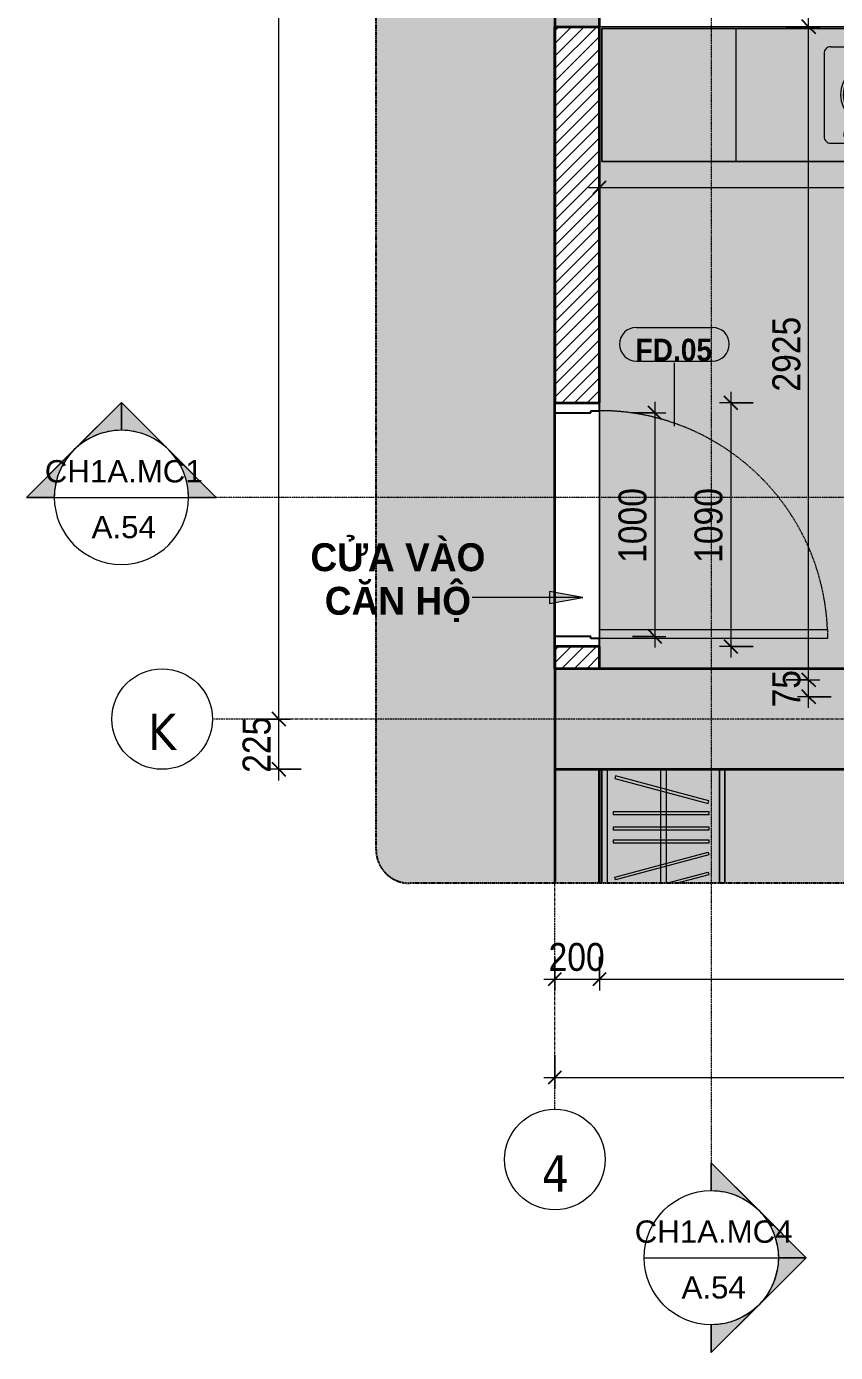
# Model space of a CAD drawing. Header units: millimetres. Extents: x 42054 to 236235, y 253 to 78637.
# Drawn here: x 42089 to 45708, y 58902 to 64836 of the extents above; entities that cross this region are included whole.
import ezdxf

# ---------------------------------------------------------------- set-up
doc = ezdxf.new("R2010")
doc.units = ezdxf.units.MM
for name, pattern in [('Dash - Tight', [4.5, 3, -1.5]), ('Dash Dot 3_16_', [7.9375, 4.7625, -1.5875, 0, -1.5875]), ('Grid Line', [22.225, 12.7, -3.175, 3.175, -3.175]), ('Hidden', [7.14375, 4.7625, -2.38125])]:
    doc.linetypes.add(name, pattern=pattern)
for name, color, linetype, lineweight in [('0-1', 7, 'Continuous', 5), ('A-ANNO-DIMS', 211, 'Continuous', 9), ('A-ANNO-DIMS-50', 211, 'Continuous', 9), ('A-DETL-GENF-1', 7, 'Continuous', 18), ('A-DETL-GENF-3', 92, 'Dash - Tight', 18), ('A-DETL-GENF-4', 92, 'Hidden', 25), ('A-DETL-GENF-5', 9, 'Continuous', 18), ('A-DETL-MEDM', 33, 'Continuous', 35), ('A-DETL-THIN', 151, 'Continuous', 18), ('A-DOOR', 31, 'Continuous', 18), ('A-DOOR-FRAM', 31, 'Continuous', 25), ('A-DOOR-IDEN', 31, 'Continuous', 9), ('A-FLOR-2', 7, 'Continuous', 18), ('A-FLOR-3', 254, 'Continuous', 18), ('A-WALL', 113, 'Continuous', 18), ('A-WALL-6', 113, 'Continuous', 35), ('A-WALL-PATT-2', 111, 'Continuous', 18), ('G-ANNO-SYMB', 111, 'Continuous', 9), ('G-ANNO-SYMB-1', 111, 'Dash Dot 3_16_', 18), ('G-ANNO-TEXT-1', 7, 'Continuous', 9), ('G-ANNO-TEXT-2', 130, 'Continuous', 9), ('I-FURN', 30, 'Continuous', 18), ('I-FURN-1', 253, 'Continuous', 18), ('I-FURN-2', 50, 'Continuous', 18), ('S-COLS-6', 52, 'Continuous', 35), ('S-GRID-1', 1, 'Grid Line', 9), ('S-GRID-IDEN', 1, 'Continuous', 9)]:
    doc.layers.add(name, color=color, linetype=linetype, lineweight=lineweight)
doc.layers.add('A-DETL-GENF-2', color=7, linetype='Continuous', lineweight=18, transparency=0.2)
doc.styles.add('Arial_1', font='arial.ttf', dxfattribs={"height": 100})
doc.styles.add('Arial_B', font='arialbd.ttf', dxfattribs={"width": 0.9, "height": 100})
doc.styles.add('Arial_B_1', font='arialbd.ttf', dxfattribs={"width": 0.95, "height": 125})
doc.styles.add('Tahoma_B', font='tahomabd.ttf', dxfattribs={"height": 162.5})
doc.styles.add('UTM Avo', font='', dxfattribs={"width": 0.9, "height": 125})
doc.styles.get('UTM Avo').set_extended_font_data('UTM Avo')
doc.dimstyles.new('1_Dim_chi_tiet_2_5', dxfattribs={"dimscale": 304.8, "dimtxt": 124.912619, "dimasz": 0.19685, "dimexe": 0.164042, "dimexo": 0.0625, "dimgap": 0.016404, "dimtad": 1, "dimdec": 0, "dimrnd": 5, "dimzin": 0, "dimdsep": 46, "dimtxsty": 'UTM Avo', "dimblk1": 'OBLIQUE', "dimblk2": 'OBLIQUE', "dimsah": 1, "dimcen": 0.09, "dimdle": 0.164042, "dimazin": 0, "dimtfac": 1, "dimtdec": 4, "dimtix": 1, "dimtmove": 0, "dimatfit": 3, "dimfxl": 0.328084, "dimfxlon": 1, "dimtvp": 1, "dimtolj": 1, "dimtzin": 0, "dimarcsym": 2})

# ---------------------------------------------------------------- blocks, each defined once
blk = doc.blocks.new('HE BEP A - HE BEP A-431959-TKCS_CĂN HỘ LOẠI 1A - MẶT BẰNG')
at = {"layer": 'I-FURN'}
for p, q in [((3.5, -11), (765.9, -11)), ((3.5, -605.3), (3.5, -11)), ((765.9, -11), (765.9, -605.3)), ((765.9, -11), (765.9, -605.3)), ((4303.5, -11), (765.9, -11)), ((3703.5, -605.3), (3703.5, -11)), ((4303.5, -605.3), (4303.5, -11)), ((1810.5, -114.2), (965.9, -114.2)), ((3279.1, -92.2), (2497.5, -92.2)), ((948.4, -131.7), (948.4, -487.8)), ((981.5, -167.9), (1448.7, -167.9)), ((1028.4, -139.9), (1401.8, -139.9)), ((1562.5, -140.8), (1747.9, -140.8)), ((1828, -487.8), (1828, -131.7)), ((2467.5, -494.2), (2467.5, -122.2)), ((2555.1, -129.3), (2587.6, -129.3)), ((2555.1, -133.3), (2555.1, -129.3)), ((2587.6, -133.3), (2555.1, -133.3)), ((2587.6, -129.3), (2587.6, -133.3)), ((3189, -129.3), (3189, -133.3)), ((3221.5, -129.3), (3189, -129.3)), ((3189, -133.3), (3221.5, -133.3)), ((3221.5, -133.3), (3221.5, -129.3)), ((3309.1, -494.2), (3309.1, -122.2)), ((975, -397.7), (975, -193.3)), ((975, -195.9), (1455.1, -195.9)), ((975, -223.9), (1455.1, -223.9)), ((1455.1, -193.3), (1455.1, -397.7)), ((1509.1, -380.9), (1509.1, -194.2)), ((1801.3, -194.2), (1801.3, -380.9)), ((2575.3, -194.9), (2570.9, -199.3)), ((2570.9, -199.3), (2600, -228.4)), ((2604.4, -224), (2575.3, -194.9)), ((2600, -228.4), (2604.4, -224)), ((2792.8, -197.7), (2763.7, -226.8)), ((2763.7, -226.8), (2768.1, -231.2)), ((2768.1, -231.2), (2797.2, -202)), ((2797.2, -202), (2792.8, -197.7)), ((2979.4, -202), (2983.8, -197.7)), ((3008.5, -231.2), (2979.4, -202)), ((2983.8, -197.7), (3012.9, -226.8)), ((3012.9, -226.8), (3008.5, -231.2)), ((3172.2, -224), (3201.4, -194.9)), ((3176.6, -228.4), (3172.2, -224)), ((3205.8, -199.3), (3176.6, -228.4)), ((3201.4, -194.9), (3205.8, -199.3)), ((975, -251.9), (1455.1, -251.9)), ((975, -279.9), (1455.1, -279.9)), ((975, -307.9), (1455.1, -307.9)), ((975, -335.9), (1455.1, -335.9)), ((1706.2, -324.4), (1627.3, -429.4)), ((1670.1, -454.1), (1721.6, -333.3)), ((1721.6, -333.3), (1706.2, -324.4)), ((975, -363.9), (1455.1, -363.9)), ((975, -391.9), (1455.1, -391.9)), ((2573.6, -416.8), (2602.8, -387.7)), ((2607.1, -392.1), (2578, -421.2)), ((2602.8, -387.7), (2607.1, -392.1)), ((2766.5, -394.9), (2770.8, -390.5)), ((2795.6, -424), (2766.5, -394.9)), ((2770.8, -390.5), (2800, -419.6)), ((3005.8, -390.5), (2976.7, -419.6)), ((2981.1, -424), (3010.2, -394.9)), ((3010.2, -394.9), (3005.8, -390.5)), ((3173.9, -387.7), (3169.5, -392.1)), ((3169.5, -392.1), (3198.6, -421.2)), ((3203, -416.8), (3173.9, -387.7)), ((979.9, -419.9), (1450.3, -419.9)), ((1401.8, -451.1), (1028.4, -451.1)), ((1747.9, -434.2), (1562.5, -434.2)), ((1644.6, -463.3), (1632.2, -456.1)), ((2578, -421.2), (2573.6, -416.8)), ((2800, -419.6), (2795.6, -424)), ((2976.7, -419.6), (2981.1, -424)), ((3198.6, -421.2), (3203, -416.8)), ((965.9, -505.3), (1810.5, -505.3)), ((3279.1, -524.2), (2497.5, -524.2)), ((765.9, -605.3), (3.5, -605.3)), ((765.9, -605.3), (4303.5, -605.3))]:
    blk.add_line(p, q, dxfattribs=at)
for centre, radius in [((2685.4, -309.4), 142.6), ((3091.2, -309.4), 142.6), ((2685.4, -309.4), 131.3), ((2685.4, -309.4), 87.2), ((3091.2, -309.4), 131.3), ((3091.2, -309.4), 87.2), ((2685.4, -309.4), 43.6), ((2685.4, -309.4), 30.9), ((3091.2, -309.4), 43.6), ((3091.2, -309.4), 30.9), ((1656.3, -327.5), 22.2), ((1589.4, -460.9), 17.8), ((1696.1, -460.9), 17.8)]:
    blk.add_circle(centre, radius, dxfattribs=at)
for centre, radius, start, end in [((965.9, -131.7), 17.5, 90, 180), ((1810.5, -131.7), 17.5, 0, 90), ((2497.5, -122.2), 30, 90, 180), ((2580.1, -129.2), 24.7, 145.20397, 163.94189), ((2574.8, -125.5), 18.1, 120.79762, 145.20397), ((2571.4, -119.8), 11.5, 90, 120.79762), ((2571.4, -119.8), 11.5, 59.20238, 90), ((2568, -125.5), 18.1, 34.79603, 59.20238), ((2562.6, -129.2), 24.7, 16.05811, 34.79603), ((3214, -129.2), 24.7, 145.20397, 163.94189), ((3208.7, -125.5), 18.1, 120.79762, 145.20397), ((3205.3, -119.8), 11.5, 90, 120.79762), ((3205.3, -119.8), 11.5, 59.20238, 90), ((3201.9, -125.5), 18.1, 34.79603, 59.20238), ((3196.5, -129.2), 24.7, 16.05811, 34.79603), ((3279.1, -122.2), 30, 360, 90), ((1028.4, -193.3), 53.3, 90, 180), ((1401.8, -193.3), 53.3, 0, 90), ((1562.5, -194.2), 53.3, 90, 180), ((1747.9, -194.2), 53.3, 0, 90), ((2588.6, -131.7), 33.5, 163.94189, 180), ((2588.6, -131.7), 33.5, 180, 196.05811), ((2580.1, -134.1), 24.7, 196.05811, 214.79603), ((2571.3, -131.3), 11.6, 9.71775, 170.28225), ((2571.3, -131.3), 11.6, 189.9102, 350.0898), ((2574.8, -137.9), 18.1, 214.79603, 239.20238), ((2571.4, -143.6), 11.5, 239.20238, 270), ((2571.4, -143.6), 11.5, 270, 300.79762), ((2568, -137.9), 18.1, 300.79762, 325.20397), ((2562.6, -134.1), 24.7, 325.20397, 343.94189), ((2554.1, -131.7), 33.5, 0, 16.05811), ((2554.1, -131.7), 33.5, 343.94189, 0), ((3222.5, -131.7), 33.5, 163.94189, 180), ((3222.5, -131.7), 33.5, 180, 196.05811), ((3214, -134.1), 24.7, 196.05811, 214.79603), ((3208.7, -137.9), 18.1, 214.79603, 239.20238), ((3205.3, -131.3), 11.6, 9.71775, 170.28225), ((3205.3, -131.3), 11.6, 189.9102, 350.0898), ((3205.3, -143.6), 11.5, 239.20238, 270), ((3205.3, -143.6), 11.5, 270, 300.79762), ((3201.9, -137.9), 18.1, 300.79762, 325.20397), ((3196.5, -134.1), 24.7, 325.20397, 343.94189), ((3188, -131.7), 33.5, 0, 16.05811), ((3188, -131.7), 33.5, 343.94189, 0), ((1028.4, -397.7), 53.3, 180, 270), ((1401.8, -397.7), 53.3, 270, 0), ((1562.5, -380.9), 53.3, 180, 270), ((1747.9, -380.9), 53.3, 270, 0), ((1641, -440.7), 17.8, 140.53825, 240.0479), ((1653.4, -447.9), 17.8, 240.0479, 339.46209), ((965.9, -487.8), 17.5, 180, 270), ((1810.5, -487.8), 17.5, 270, 0), ((2497.5, -494.2), 30, 180, 270), ((3279.1, -494.2), 30, 270, 0)]:
    blk.add_arc(centre, radius, start, end, dxfattribs=at)
at = {"layer": 'I-FURN-1'}
for p, q in [((3.5, -11), (4303.5, -11)), ((3.5, -605.3), (3.5, -11)), ((4303.5, -11), (4303.5, -605.3)), ((4303.5, -605.3), (3.5, -605.3))]:
    blk.add_line(p, q, dxfattribs=at)
blk = doc.blocks.new('TU QUAN AO-SUITE ROOM_3 - TU QUAN AO-SUITE ROOM_3-V3-TKCS_CĂN HỘ LOẠI 1A - MẶT BẰNG')
at = {"layer": 'I-FURN-2'}
for p, q in [((-550, 40), (-550, 550)), ((-550, 550), (-550, 40)), ((-550, 40), (-550, 550)), ((-526, 550), (-526, 40)), ((-526, 40), (-526, 550)), ((-478.3, 511.9), (-336.2, 550)), ((-478.3, 423.1), (-61.3, 534.9)), ((-289.8, 550), (-475.2, 500.3)), ((-287, 40), (-287, 550)), ((-263, 40), (-263, 550)), ((-61.3, 534.9), (-58.2, 523.3)), ((-24, 40), (-24, 550)), ((0, 550), (0, 40)), ((0, 40), (0, 550)), ((-475.2, 500.3), (-478.3, 511.9)), ((-58.2, 523.3), (-475.2, 411.5)), ((-475.2, 411.5), (-478.3, 423.1)), ((-480.1, 368.4), (-480.1, 356.4)), ((-50.1, 368.4), (-480.1, 368.4)), ((-480.1, 356.4), (-50.1, 356.4)), ((-50.1, 356.4), (-50.1, 368.4)), ((-480.1, 311.2), (-480.1, 299.2)), ((-50.1, 311.2), (-480.1, 311.2)), ((-480.1, 299.2), (-50.1, 299.2)), ((-50.1, 299.2), (-50.1, 311.2)), ((-480.1, 241.7), (-480.1, 229.7)), ((-50.1, 241.7), (-480.1, 241.7)), ((-50.1, 229.7), (-50.1, 241.7)), ((-480.1, 229.7), (-50.1, 229.7)), ((-475.2, 192.7), (-478.3, 181.1)), ((-478.3, 181.1), (-61.3, 69.4)), ((-58.2, 80.9), (-475.2, 192.7)), ((-61.3, 69.4), (-58.2, 80.9))]:
    blk.add_line(p, q, dxfattribs=at)
blk = doc.blocks.new('NCV_TKTC_TANG 1_rvt-1-TKCS_CĂN HỘ LOẠI 1A - MẶT BẰNG')
at = {"layer": 'A-FLOR-2'}
for p, q in [((44652.6, 63116.9), (44652.6, 62096.9)), ((44652.6, 62096.9), (44652.6, 63116.9))]:
    blk.add_line(p, q, dxfattribs=at)
at = {"layer": 'A-FLOR-3'}
blk.add_line((44452.6, 63106.9), (44452.6, 62106.9), dxfattribs=at)
at = {"layer": 'I-FURN', "rotation": 180}
for name, p in [('HE BEP A - HE BEP A-431959-TKCS_CĂN HỘ LOẠI 1A - MẶT BẰNG', (48966.1, 64221.6)), ('TU QUAN AO-SUITE ROOM_3 - TU QUAN AO-SUITE ROOM_3-V3-TKCS_CĂN HỘ LOẠI 1A - MẶT BẰNG', (44662.6, 61551.9))]:
    blk.add_blockref(name, p, dxfattribs=at)
blk = doc.blocks.new('FD_05 - FD_05-1000x2200mm-835434-TKCS_CĂN HỘ LOẠI 1A - MẶT BẰNG')
at = {"layer": 'A-DETL-GENF-3'}
for p, q in [((470, 100), (470, 1120)), ((470, 1120), (510, 1120)), ((510, 1120), (510, 100)), ((510, 100), (470, 100))]:
    blk.add_line(p, q, dxfattribs=at)
blk.add_arc((510, 100), 1020, 92.24747, 180, dxfattribs=at)
at = {"layer": 'A-DOOR-FRAM'}
for p, q in [((-510, 100), (-545, 100)), ((-510, 60), (-510, 100)), ((-500, 60), (-510, 60)), ((-500, -99.9), (-500, 60)), ((510, 60), (500, 60)), ((500, 60), (500, -99.9)), ((545, 100), (510, 100)), ((510, 100), (510, 60)), ((-545, -100), (-500, -100)), ((500, -100), (545, -100))]:
    blk.add_line(p, q, dxfattribs=at)
blk = doc.blocks.new('BORDER VIEW - BORDER VIEW-2565244-TKCS_CĂN HỘ LOẠI 1A - MẶT BẰNG')
at = {"layer": 'A-DETL-GENF-4'}
for p, q in [((0, 150), (0, 9663.2)), ((11629, 0), (150, 0))]:
    blk.add_line(p, q, dxfattribs=at)
blk.add_arc((150, 150), 150, 180, 270, dxfattribs=at)
blk = doc.blocks.new('Grid - M_Grid Head - Circle-353313-TKCS_CĂN HỘ LOẠI 1A - MẶT BẰNG')
at = {"layer": 'S-GRID-IDEN'}
blk.add_circle((0, 0), 4.5, dxfattribs=at)
blk = doc.blocks.new('DIMBLOCK1-TKCS_CĂN HỘ LOẠI 1A - MẶT BẰNG')
at = {"layer": 'A-ANNO-DIMS-50'}
for p, q in [((44452.6, 60232.6), (44452.6, 60082.6)), ((44452.6, 60132.6), (44452.6, 60232.6)), ((54652.6, 60232.6), (54652.6, 60082.6)), ((54652.6, 60132.6), (54652.6, 60232.6)), ((44402.6, 60132.6), (54652.6, 60132.6))]:
    blk.add_line(p, q, dxfattribs=at)
at = {"layer": 'A-ANNO-DIMS-50', "lineweight": 25}
for p, q in [((44452.6, 60132.6), (44422.6, 60102.6)), ((44452.6, 60132.6), (44482.6, 60162.6)), ((54652.6, 60132.6), (54622.6, 60102.6)), ((54652.6, 60132.6), (54682.6, 60162.6))]:
    blk.add_line(p, q, dxfattribs=at)
at = {"layer": 'A-ANNO-DIMS-50', "color": 0, "insert": (49338.6, 60295), "char_height": 125, "width": 513.53, "attachment_point": 1, "line_spacing_factor": 1.110334, "style": 'UTM Avo'}
blk.add_mtext('10200', dxfattribs=at)
blk = doc.blocks.new('_Oblique')
at = {"color": 0, "linetype": 'ByBlock', "lineweight": -2}
blk.add_line((-0.5, -0.5), (0.5, 0.5), dxfattribs=at)
blk = doc.blocks.new('DIMBLOCK3-TKCS_CĂN HỘ LOẠI 1A - MẶT BẰNG')
at = {"layer": 'A-ANNO-DIMS-50'}
for p, q in [((44452.6, 60672.3), (44452.6, 60522.3)), ((44452.6, 60572.3), (44452.6, 60672.3)), ((44652.6, 60672.3), (44652.6, 60522.3)), ((44652.6, 60572.3), (44652.6, 60672.3)), ((44402.6, 60572.3), (44652.6, 60572.3))]:
    blk.add_line(p, q, dxfattribs=at)
at = {"layer": 'A-ANNO-DIMS-50', "lineweight": 25}
for p, q in [((44452.6, 60572.3), (44482.6, 60602.3)), ((44652.6, 60572.3), (44682.6, 60602.3)), ((44452.6, 60572.3), (44422.6, 60542.3)), ((44652.6, 60572.3), (44622.6, 60542.3))]:
    blk.add_line(p, q, dxfattribs=at)
at = {"layer": 'A-ANNO-DIMS-50', "color": 0, "insert": (44424.2, 60734.7), "char_height": 125, "width": 308.118, "attachment_point": 1, "line_spacing_factor": 1.110334, "style": 'UTM Avo'}
blk.add_mtext('200', dxfattribs=at)
blk = doc.blocks.new('DIMBLOCK4-TKCS_CĂN HỘ LOẠI 1A - MẶT BẰNG')
at = {"layer": 'A-ANNO-DIMS-50'}
for p, q in [((44652.6, 60672.3), (44652.6, 60522.3)), ((44652.6, 60572.3), (44652.6, 60672.3)), ((53252.6, 60672.3), (53252.6, 60522.3)), ((53252.6, 60572.3), (53252.6, 60672.3)), ((44652.6, 60572.3), (53252.6, 60572.3))]:
    blk.add_line(p, q, dxfattribs=at)
at = {"layer": 'A-ANNO-DIMS-50', "lineweight": 25}
for p, q in [((44652.6, 60572.3), (44682.6, 60602.3)), ((53252.6, 60572.3), (53282.6, 60602.3)), ((44652.6, 60572.3), (44622.6, 60542.3)), ((53252.6, 60572.3), (53222.6, 60542.3))]:
    blk.add_line(p, q, dxfattribs=at)
at = {"layer": 'A-ANNO-DIMS-50', "color": 0, "insert": (48781.4, 60734.7), "char_height": 125, "width": 410.824, "attachment_point": 1, "line_spacing_factor": 1.110334, "style": 'UTM Avo'}
blk.add_mtext('8600', dxfattribs=at)
blk = doc.blocks.new('DIMBLOCK7-TKCS_CĂN HỘ LOẠI 1A - MẶT BẰNG')
at = {"layer": 'A-ANNO-DIMS-50'}
for p, q in [((43117.6, 61736.9), (43267.6, 61736.9)), ((43217.6, 61736.9), (43117.6, 61736.9)), ((43217.6, 61461.9), (43217.6, 61736.9)), ((43317.6, 61511.9), (43167.6, 61511.9)), ((43217.6, 61511.9), (43317.6, 61511.9))]:
    blk.add_line(p, q, dxfattribs=at)
at = {"layer": 'A-ANNO-DIMS-50', "lineweight": 25}
for p, q in [((43217.6, 61736.9), (43187.6, 61766.9)), ((43217.6, 61736.9), (43247.6, 61706.9)), ((43217.6, 61511.9), (43187.6, 61541.9)), ((43217.6, 61511.9), (43247.6, 61481.9))]:
    blk.add_line(p, q, dxfattribs=at)
at = {"layer": 'A-ANNO-DIMS-50', "color": 0, "insert": (43055.3, 61496.1), "char_height": 125, "width": 308.118, "attachment_point": 1, "rotation": 90, "line_spacing_factor": 1.110334, "style": 'UTM Avo'}
blk.add_mtext('225', dxfattribs=at)
blk = doc.blocks.new('DIMBLOCK8-TKCS_CĂN HỘ LOẠI 1A - MẶT BẰNG')
at = {"layer": 'A-ANNO-DIMS-50', "lineweight": 25}
for p, q in [((43217.6, 69936.9), (43187.6, 69966.9)), ((43217.6, 69936.9), (43247.6, 69906.9)), ((43217.6, 61736.9), (43187.6, 61766.9)), ((43217.6, 61736.9), (43247.6, 61706.9))]:
    blk.add_line(p, q, dxfattribs=at)
at = {"layer": 'A-ANNO-DIMS-50'}
for p, q in [((43117.6, 69936.9), (43267.6, 69936.9)), ((43217.6, 69936.9), (43117.6, 69936.9)), ((43217.6, 61736.9), (43217.6, 69936.9)), ((43117.6, 61736.9), (43267.6, 61736.9)), ((43217.6, 61736.9), (43117.6, 61736.9))]:
    blk.add_line(p, q, dxfattribs=at)
at = {"layer": 'A-ANNO-DIMS-50', "color": 0, "insert": (43055.3, 65665.8), "char_height": 125, "width": 410.824, "attachment_point": 1, "rotation": 90, "line_spacing_factor": 1.110334, "style": 'UTM Avo'}
blk.add_mtext('8200', dxfattribs=at)
blk = doc.blocks.new('STN_Door Tag - STN_Door Tag-1788670-TKCS_CĂN HỘ LOẠI 1A - MẶT BẰNG')
at = {"layer": 'A-DOOR-IDEN'}
for p, q in [((-3.37, 1.49), (3.43, 1.49)), ((-3.37, -1.52), (3.43, -1.52))]:
    blk.add_line(p, q, dxfattribs=at)
for centre, start, end in [((-3.37, -0.01), 90, 270), ((3.43, -0.01), 270, 90)]:
    blk.add_arc(centre, 1.51, start, end, dxfattribs=at)
blk = doc.blocks.new('DIMBLOCK11-TKCS_CĂN HỘ LOẠI 1A - MẶT BẰNG')
at = {"layer": 'A-ANNO-DIMS-50'}
for p, q in [((45239.4, 63201.9), (45239.4, 62011.9)), ((45339.4, 63151.9), (45189.4, 63151.9)), ((45239.4, 63151.9), (45339.4, 63151.9)), ((45339.4, 62061.9), (45189.4, 62061.9)), ((45239.4, 62061.9), (45339.4, 62061.9))]:
    blk.add_line(p, q, dxfattribs=at)
at = {"layer": 'A-ANNO-DIMS-50', "lineweight": 25}
for p, q in [((45239.4, 63151.9), (45209.4, 63181.9)), ((45239.4, 63151.9), (45269.4, 63121.9)), ((45239.4, 62061.9), (45209.4, 62091.9)), ((45239.4, 62061.9), (45269.4, 62031.9))]:
    blk.add_line(p, q, dxfattribs=at)
at = {"layer": 'A-ANNO-DIMS-50', "color": 0, "insert": (45077, 62435.8), "char_height": 125, "width": 410.824, "attachment_point": 1, "rotation": 90, "line_spacing_factor": 1.110334, "style": 'UTM Avo'}
blk.add_mtext('1090', dxfattribs=at)
blk = doc.blocks.new('DIMBLOCK12-TKCS_CĂN HỘ LOẠI 1A - MẶT BẰNG')
at = {"layer": 'A-ANNO-DIMS-50'}
for p, q in [((44899.3, 63156.9), (44899.3, 62056.9)), ((44799.3, 63106.9), (44949.3, 63106.9)), ((44899.3, 63106.9), (44799.3, 63106.9)), ((44799.3, 62106.9), (44949.3, 62106.9)), ((44899.3, 62106.9), (44799.3, 62106.9))]:
    blk.add_line(p, q, dxfattribs=at)
at = {"layer": 'A-ANNO-DIMS-50', "lineweight": 25}
for p, q in [((44899.3, 63106.9), (44869.3, 63136.9)), ((44899.3, 63106.9), (44929.3, 63076.9)), ((44899.3, 62106.9), (44869.3, 62136.9)), ((44899.3, 62106.9), (44929.3, 62076.9))]:
    blk.add_line(p, q, dxfattribs=at)
at = {"layer": 'A-ANNO-DIMS-50', "color": 0, "insert": (44736.9, 62435.8), "char_height": 125, "width": 410.824, "attachment_point": 1, "rotation": 90, "line_spacing_factor": 1.110334, "style": 'UTM Avo'}
blk.add_mtext('1000', dxfattribs=at)
blk = doc.blocks.new('DIMBLOCK13-TKCS_CĂN HỘ LOẠI 1A - MẶT BẰNG')
at = {"layer": 'A-ANNO-DIMS-50'}
for p, q in [((44652.5, 64215.4), (44652.5, 64065.4)), ((44652.5, 64115.4), (44652.5, 64215.4)), ((53252.6, 64215.4), (53252.6, 64065.4)), ((53252.6, 64115.4), (53252.6, 64215.4)), ((44602.5, 64115.4), (53302.6, 64115.4))]:
    blk.add_line(p, q, dxfattribs=at)
at = {"layer": 'A-ANNO-DIMS-50', "lineweight": 25}
for p, q in [((44652.5, 64115.4), (44622.5, 64085.4)), ((44652.5, 64115.4), (44682.5, 64145.4)), ((53252.6, 64115.4), (53222.6, 64085.4)), ((53252.6, 64115.4), (53282.6, 64145.4))]:
    blk.add_line(p, q, dxfattribs=at)
at = {"layer": 'A-ANNO-DIMS-50', "color": 0, "insert": (48781.4, 64277.8), "char_height": 125, "width": 410.824, "attachment_point": 1, "line_spacing_factor": 1.110334, "style": 'UTM Avo'}
blk.add_mtext('8600', dxfattribs=at)
blk = doc.blocks.new('DIMBLOCK41-TKCS_CĂN HỘ LOẠI 1A - MẶT BẰNG')
at = {"layer": 'A-ANNO-DIMS-50'}
for p, q in [((45487.7, 61911.9), (45637.7, 61911.9)), ((45587.7, 61911.9), (45487.7, 61911.9)), ((45587.7, 61786.9), (45587.7, 61911.9)), ((45687.7, 61836.9), (45537.7, 61836.9)), ((45587.7, 61836.9), (45687.7, 61836.9))]:
    blk.add_line(p, q, dxfattribs=at)
at = {"layer": 'A-ANNO-DIMS-50', "lineweight": 25}
for p, q in [((45587.7, 61911.9), (45557.7, 61941.9)), ((45587.7, 61911.9), (45617.7, 61881.9)), ((45587.7, 61836.9), (45557.7, 61866.9)), ((45587.7, 61836.9), (45617.7, 61806.9))]:
    blk.add_line(p, q, dxfattribs=at)
at = {"layer": 'A-ANNO-DIMS-50', "color": 0, "insert": (45425.3, 61788.8), "char_height": 125, "width": 205.412, "attachment_point": 1, "rotation": 90, "line_spacing_factor": 1.110334, "style": 'UTM Avo'}
blk.add_mtext('75', dxfattribs=at)
blk = doc.blocks.new('DIMBLOCK42-TKCS_CĂN HỘ LOẠI 1A - MẶT BẰNG')
at = {"layer": 'A-ANNO-DIMS-50', "lineweight": 25}
for p, q in [((45587.7, 64835.3), (45557.7, 64865.3)), ((45587.7, 64835.3), (45617.7, 64805.3)), ((45587.7, 61911.9), (45557.7, 61941.9)), ((45587.7, 61911.9), (45617.7, 61881.9))]:
    blk.add_line(p, q, dxfattribs=at)
at = {"layer": 'A-ANNO-DIMS-50'}
for p, q in [((45587.7, 61911.9), (45587.7, 64885.3)), ((45487.7, 64835.3), (45637.7, 64835.3)), ((45587.7, 64835.3), (45487.7, 64835.3)), ((45487.7, 61911.9), (45637.7, 61911.9)), ((45587.7, 61911.9), (45487.7, 61911.9))]:
    blk.add_line(p, q, dxfattribs=at)
at = {"layer": 'A-ANNO-DIMS-50', "color": 0, "insert": (45425.3, 63202.4), "char_height": 125, "width": 410.824, "attachment_point": 1, "rotation": 90, "line_spacing_factor": 1.110334, "style": 'UTM Avo'}
blk.add_mtext('2925', dxfattribs=at)
blk = doc.blocks.new('Section - M_Section Head - Filled-352373-TKCS_CĂN HỘ LOẠI 1A - MẶT BẰNG')
at = {"layer": 'G-ANNO-SYMB'}
h = blk.add_hatch(color=256, dxfattribs=at)
edge = h.paths.add_edge_path()
edge.add_line((-6, 8.49), (-6, 6))
edge.add_arc((-6, 0), 6, 90, 135)
edge.add_line((-10.24, 4.24), (-6, 8.49))
h = blk.add_hatch(color=256, dxfattribs=at)
edge = h.paths.add_edge_path()
edge.add_line((-6, 8.49), (-1.76, 4.24))
edge.add_arc((-6, 0), 6, 45, 90)
edge.add_line((-6, 6), (-6, 8.49))
h = blk.add_hatch(color=256, dxfattribs=at)
edge = h.paths.add_edge_path()
edge.add_line((-14.49, 0), (-10.24, 4.24))
edge.add_arc((-6, 0), 6, 135, 180)
edge.add_line((-12, 0), (-14.49, 0))
h = blk.add_hatch(color=256, dxfattribs=at)
edge = h.paths.add_edge_path()
edge.add_line((2.49, 0), (0, 0))
edge.add_arc((-6, 0), 6, 360, 405)
edge.add_line((-1.76, 4.24), (2.49, 0))
for p, q in [((-6, 8.49), (-14.49, 0)), ((-6, 8.49), (-10.24, 4.24)), ((-6, 8.49), (2.49, 0)), ((-6, 6), (-6, 8.49)), ((-6, 8.49), (-6, 6)), ((-1.76, 4.24), (-6, 8.49)), ((-10.24, 4.24), (-14.49, 0)), ((2.49, 0), (-1.76, 4.24)), ((-14.49, 0), (-12, 0)), ((0, 0), (2.49, 0)), ((-12, 0), (-14.49, 0)), ((0, 0), (2.49, 0))]:
    blk.add_line(p, q, dxfattribs=at)
for start, end in [(360, 180), (90, 135), (45, 90), (135, 180), (360, 45), (180, 360)]:
    blk.add_arc((-6, 0), 6, start, end, dxfattribs=at)

msp = doc.modelspace()

# ---------------------------------------------------------------- hatches: boundary and pattern name
at = {"layer": 'A-DETL-GENF-1'}
msp.add_hatch(color=256, dxfattribs=at).paths.add_polyline_path([(48024.6, 61836.9), (52602.6, 61836.9), (52602.6, 61961.9), (53252.6, 61961.9), (53252.2, 64835.3), (50153, 64835.3), (50152.6, 68136.9), (49152.9, 68136.9), (49152.6, 64835.3), (44652.5, 64835.3), (44652.6, 61961.9), (45752.6, 61961.9), (45752.6, 61836.9), (47681.8, 61836.9)])
at = {"layer": 'A-DETL-GENF-2'}
h = msp.add_hatch(color=256, dxfattribs=at)
h.paths.add_polyline_path([(43802.6, 61001.9), (55281.7, 61001.9), (55320.5, 61007), (55356.7, 61022), (55387.7, 61045.9), (55411.6, 61076.9), (55426.5, 61113.1), (55431.7, 61151.9), (55431.7, 69761.9), (53452.6, 69761.9), (53452.6, 64258.6), (54652.6, 64258.6), (54652.6, 61511.9), (52728.4, 61511.6), (52716.9, 61503.3), (52706, 61499), (52694.4, 61497.5), (52681.9, 61499.1), (52670.3, 61503.9), (52660, 61511.9), (52602.6, 61511.9), (52602.6, 61635.3), (45752.6, 61635.3), (45752.6, 61511.9), (44452.6, 61511.9), (44452.6, 70111.9), (45752.6, 70111.9), (45752.6, 70035.3), (48752.6, 70035.3), (48752.6, 70061.9), (49352.6, 70061.9), (49352.6, 70035.3), (52752.6, 70035.3), (52752.6, 70111.9), (53602.6, 70111.9), (53602.6, 69961.8), (55431.7, 69961.8), (55431.7, 70665.1), (55426.5, 70703.9), (55411.6, 70740.1), (55387.7, 70771.2), (55356.7, 70795), (55320.5, 70810), (55281.7, 70815.1), (43802.6, 70815.1), (43763.8, 70810), (43727.6, 70795), (43696.6, 70771.2), (43672.7, 70740.1), (43657.7, 70703.9), (43652.6, 70665.1), (43652.6, 61151.9), (43657.7, 61113.1), (43672.7, 61076.9), (43696.6, 61045.9), (43727.6, 61022), (43763.8, 61007)])
h.paths.add_polyline_path([(52694.4, 61500.6), (52706.8, 61502.5), (52718.4, 61507.9), (52723.7, 61511.9), (52665, 61511.9), (52671.9, 61506.7), (52682.7, 61502.2)])
h.paths.add_polyline_path([(53887.5, 70076.8), (53885.2, 70092.6), (53879.9, 70105.2), (53869.6, 70118), (53859.1, 70126), (53845.4, 70131.7), (53830.7, 70133.7), (53814.9, 70131.3), (53802.3, 70126), (53790.5, 70117), (53781.4, 70105.2), (53775.7, 70090.8), (53773.8, 70076.8), (53769.8, 70076.8), (53771.9, 70092.6), (53778, 70107.2), (53787.7, 70119.8), (53802.3, 70130.3), (53816, 70135.7), (53830.7, 70137.7), (53846.4, 70135.6), (53861.1, 70129.5), (53873.7, 70119.8), (53883.4, 70107.2), (53889.5, 70092.6), (53891.5, 70076.8), (53889.5, 70076.8)])
at = {"layer": 'A-DETL-GENF-5'}
h = msp.add_hatch(dxfattribs=at)
h.set_pattern_fill('FP_2', color=256, style=0, pattern_type=2)
h.set_pattern_definition([(50, (0, 0), (364.3679, -31.8783), [38.1, -419.1]), (355, (0, 0), (-70.4859, 382.1133), [30.48, -335.28]), (100.451, (30.36, -2.66), (293.885, 350.2334), [32.38, -356.18]), (46.184, (0, 101.6), (542.1585, -84.0858), [57.15, -628.65]), (96.636, (45.2, 94.6), (474.805, 494.8554), [48.57, -534.27]), (351.184, (0, 101.6), (474.8102, 494.85), [45.72, -502.92]), (21, (50.8, 76.2), (303.2285, -204.5305), [38.1, -419.1]), (326, (50.8, 76.2), (123.6039, 368.376), [30.48, -335.28]), (71.451, (76.07, 59.16), (426.8341, 163.8427), [32.38, -356.18]), (37.5, (0, 0), (6.17665, 169.11015), [3.353, -327.863, 3.353, -337.007, -336.55]), (37.5, (0, 0), (6.17665, 169.11015), [-671.576, 3.353, -333.197]), (7.5, (0, 0), (133.63888, 200.3615), [3.353, -190.703, 3.353, -320.243, -128.27]), (7.5, (0, 0), (133.63888, 200.3615), [-517.652, 3.353, -124.917]), (327.5, (-113.28, 0), (271.18182, -11.45836), [3.353, -123.647, 3.353, -392.887, -525.78]), (327.5, (-113.28, 0), (271.18182, -11.45836), [-523.24, 3.353, -522.427]), (317.5, (-164.08, 0), (296.2585, 50.85285), [3.353, -161.747, 3.353, -259.791, -373.38]), (317.5, (-164.08, 0), (296.2585, 50.85285), [-428.244, 3.353, -370.027]), (45, (0, 0), (-125.7236, 125.7236), []), (45, (0, 190.5), (-125.7236, 125.7236), [])])
h.paths.add_polyline_path([(44464.8, 61511.9), (45752.6, 61512.1), (45752.6, 61961.9), (44452.6, 61961.9), (44452.6, 61511.9)])
h.paths.add_polyline_path([(53377.6, 61511.9), (53452.6, 61512.1), (53452.6, 61961.9), (52602.6, 61961.9), (52602.6, 61511.9), (53271.6, 61511.9)])
h.paths.add_polyline_path([(54552.6, 61511.9), (54652.6, 61512), (54652.6, 61711.9), (54452.6, 61711.9), (54452.6, 61511.9)])
h.paths.add_polyline_path([(49151.8, 61635.3), (49152.9, 61635.4), (49152.9, 61835.3), (48952.9, 61835.3), (48952.9, 61635.3), (49052.6, 61635.3)])
h.paths.add_polyline_path([(53271.6, 64058.6), (53452.6, 64058.6), (53452.6, 64258.6), (53252.6, 64258.6), (53252.6, 64058.6)])
h.paths.add_polyline_path([(54452.6, 64061.9), (54652.6, 64061.9), (54652.6, 64258.6), (54452.6, 64258.6)])
h.paths.add_polyline_path([(44652.6, 64835.3), (44652.6, 65035.3), (44452.6, 65035.3), (44452.6, 64835.3), (44652.6, 64835.3)])
h.paths.add_polyline_path([(49052.6, 64836.9), (49152.6, 64836.9), (49152.6, 65036.9), (49052.6, 65036.9), (49052.6, 64841.1)])
h.paths.add_polyline_path([(50252.6, 64836.9), (50252.6, 64836.9), (50252.5, 65037.4), (50152.6, 65037.4), (50152.6, 64836.9)])
h.paths.add_polyline_path([(46652.6, 64836.9), (46752.6, 64836.9), (46752.6, 65036.9), (46652.6, 65036.9), (46652.6, 64932.2)])
h.paths.add_polyline_path([(49152.6, 68136.9), (49152.6, 68336.9), (49052.6, 68336.9), (49052.6, 68136.9), (49127.6, 68136.9)])
h.paths.add_polyline_path([(53252.6, 68435.3), (53452.7, 68435.3), (53452.6, 68636.9), (53252.6, 68636.9), (53252.6, 68435.3)])
h.paths.add_polyline_path([(50252.6, 68436.9), (50252.6, 68637.3), (50152.6, 68636.9), (50152.6, 68436.9), (50227.6, 68436.9)])
h.paths.add_polyline_path([(49115.1, 69761.9), (49352.6, 69761.9), (49352.6, 70061.9), (48752.6, 70061.9), (48752.6, 69761.9), (49053, 69761.9)])
h.paths.add_polyline_path([(52896.9, 69761.9), (53602.6, 69761.9), (53602.6, 70111.9), (52752.6, 70111.8), (52752.6, 69761.9)])
h.paths.add_polyline_path([(45641.6, 69761.9), (45752.6, 69762.1), (45752.6, 70111.9), (44452.6, 70111.9), (44452.6, 69761.9), (45026.3, 69761.9)])
h.paths.add_polyline_path([(54919.4, 69763.6), (54952.6, 69763.6), (54952.6, 69961.9), (54552.6, 69961.8), (54552.6, 69763.6), (54770.8, 69763.6)])
at = {"layer": 'A-WALL-PATT-2'}
h = msp.add_hatch(dxfattribs=at)
h.set_pattern_fill('FP_1', color=256, style=0, pattern_type=2)
h.set_pattern_definition([(45, (0, 0), (-28.284271, 28.284271), [])])
h.paths.add_polyline_path([(44652.5, 61961.9), (44652.6, 61961.9), (44652.5, 62061.9), (44452.6, 62061.9), (44452.6, 61961.9)])
h.paths.add_polyline_path([(44452.6, 63151.9), (44652.6, 63151.9), (44652.5, 64835.3), (44452.6, 64835.3), (44452.6, 63395.2)])
h.paths.add_polyline_path([(44652.5, 65035.3), (44652.6, 65035.3), (44652.6, 69761.9), (44452.6, 69761.9), (44452.6, 65035.3), (44651.5, 65035.3)])
at = {"layer": 'G-ANNO-TEXT-2'}
msp.add_hatch(color=256, dxfattribs=at).paths.add_polyline_path([(44578.2, 62280.8), (44428.2, 62307.3), (44428.2, 62254.4)])

# ---------------------------------------------------------------- linework, layer by layer
at = {"layer": 'A-DETL-MEDM'}
for p, q in [((44452.6, 65035.3), (44452.6, 64835.3)), ((44652.6, 64835.3), (44652.6, 65035.3)), ((44452.6, 61961.9), (44452.6, 64835.3)), ((44452.6, 64835.3), (44652.6, 64835.3)), ((44452.6, 61961.9), (44452.6, 61511.9)), ((45752.6, 61961.9), (44452.6, 61961.9)), ((44452.6, 61511.9), (45752.6, 61511.9))]:
    msp.add_line(p, q, dxfattribs=at)
at = {"layer": 'A-DETL-THIN'}
for p, q in [((44652.5, 64835.3), (44652.5, 61961.9)), ((49152.9, 64835.3), (44652.6, 64835.3))]:
    msp.add_line(p, q, dxfattribs=at)
at = {"layer": 'A-DOOR-IDEN'}
msp.add_line((44987.1, 63047.3), (44987.1, 63330.4), dxfattribs=at)
at = {"layer": 'A-WALL'}
for p, q in [((44452.6, 62106.9), (44452.6, 63106.9)), ((44652.6, 63116.9), (44652.6, 62096.9))]:
    msp.add_line(p, q, dxfattribs=at)
at = {"layer": 'A-WALL-6'}
for p, q in [((44452.6, 64835.3), (44452.6, 63151.9)), ((44652.6, 63151.9), (44652.6, 64835.3)), ((44452.6, 63151.9), (44652.6, 63151.9)), ((44652.6, 62061.9), (44452.6, 62061.9)), ((44452.6, 62061.9), (44452.6, 61961.9)), ((44652.6, 61961.9), (44652.6, 62061.9)), ((44452.6, 61511.9), (44452.6, 61001.9)), ((44652.6, 61001.9), (44652.6, 61511.9))]:
    msp.add_line(p, q, dxfattribs=at)
at = {"layer": 'G-ANNO-SYMB'}
for p, q in [((42213.2, 62729), (42813.2, 62729)), ((44852.1, 59326.3), (45452.1, 59326.3))]:
    msp.add_line(p, q, dxfattribs=at)
at = {"layer": 'G-ANNO-SYMB-1'}
for p, q in [((45152.1, 72163.9), (45152.1, 59626.3)), ((55835.9, 62729), (42813.2, 62729))]:
    msp.add_line(p, q, dxfattribs=at)
at = {"layer": 'G-ANNO-TEXT-2'}
for p, q in [((44184.2, 62280.8), (44081.8, 62280.8)), ((44578.2, 62280.8), (44184.2, 62280.8)), ((44578.2, 62280.8), (44428.2, 62307.3)), ((44428.2, 62307.3), (44428.2, 62254.4)), ((44428.2, 62254.4), (44578.2, 62280.8))]:
    msp.add_line(p, q, dxfattribs=at)
at = {"layer": 'S-COLS-6'}
msp.add_line((44452.6, 65035.3), (44452.6, 64835.3), dxfattribs=at)
at = {"layer": 'S-GRID-1'}
for p, q in [((44452.6, 61240.5), (44452.6, 70479.1)), ((44170.5, 61736.9), (42920.5, 61736.9)), ((54656.2, 61736.9), (44170.5, 61736.9)), ((44452.6, 59990.5), (44452.6, 61240.5))]:
    msp.add_line(p, q, dxfattribs=at)

# ---------------------------------------------------------------- block references
at = {"layer": '0-1'}
msp.add_blockref('NCV_TKTC_TANG 1_rvt-1-TKCS_CĂN HỘ LOẠI 1A - MẶT BẰNG', (0, 0), dxfattribs=at)
at = {"layer": 'A-DETL-GENF-3'}
msp.add_blockref('BORDER VIEW - BORDER VIEW-2565244-TKCS_CĂN HỘ LOẠI 1A - MẶT BẰNG', (43652.6, 61001.9), dxfattribs=at)
at = {"layer": 'A-DOOR', "rotation": 269.9999999999999}
msp.add_blockref('FD_05 - FD_05-1000x2200mm-835434-TKCS_CĂN HỘ LOẠI 1A - MẶT BẰNG', (44552.6, 62606.9), dxfattribs=at)
at = {"layer": 'A-DOOR-IDEN', "xscale": 49.99999999999998, "yscale": 49.99999999999998, "zscale": 49.99999999999998}
msp.add_blockref('STN_Door Tag - STN_Door Tag-1788670-TKCS_CĂN HỘ LOẠI 1A - MẶT BẰNG', (44985.6, 63414.8), dxfattribs=at)
at = {"layer": 'G-ANNO-SYMB', "xscale": 49.99999999999998, "yscale": 49.99999999999998, "zscale": 49.99999999999998}
msp.add_blockref('Section - M_Section Head - Filled-352373-TKCS_CĂN HỘ LOẠI 1A - MẶT BẰNG', (42813.2, 62729), dxfattribs=at)
at = {"layer": 'G-ANNO-SYMB', "extrusion": (0, 0, -1), "xscale": 49.99999999999998, "yscale": 49.99999999999998, "zscale": 49.99999999999998, "rotation": 90.00000000000053}
msp.add_blockref('Section - M_Section Head - Filled-352373-TKCS_CĂN HỘ LOẠI 1A - MẶT BẰNG', (-45152.1, 59626.3), dxfattribs=at)
at = {"layer": 'S-GRID-IDEN', "xscale": 49.99999999999998, "yscale": 49.99999999999998, "zscale": 49.99999999999998, "rotation": 89.99999999999984}
msp.add_blockref('Grid - M_Grid Head - Circle-353313-TKCS_CĂN HỘ LOẠI 1A - MẶT BẰNG', (42695.5, 61736.9), dxfattribs=at)
at = {"layer": 'S-GRID-IDEN', "xscale": 49.99999999999998, "yscale": 49.99999999999998, "zscale": 49.99999999999998}
msp.add_blockref('Grid - M_Grid Head - Circle-353313-TKCS_CĂN HỘ LOẠI 1A - MẶT BẰNG', (44452.6, 59765.5), dxfattribs=at)

# ---------------------------------------------------------------- texts
at = {"layer": 'A-DOOR-IDEN', "insert": (44984.5, 63388.2), "char_height": 100, "width": 351.45, "attachment_point": 5, "line_spacing_factor": 0.936439, "style": 'Arial_B'}
msp.add_mtext('\\pt2.25,4.5,6.75,9,11.25,13.5,15.75,18,20.25,22.5,24.75,27,29.25,31.5,33.75,36,38.25,40.5,42.75,45,47.25,49.5,51.75,54,56.25,58.5,60.75,63,65.25,67.5,69.75,72;FD.05', dxfattribs=at)
at = {"layer": 'G-ANNO-SYMB', "char_height": 100, "attachment_point": 5, "line_spacing_factor": 0.936439, "style": 'Arial_1'}
for s, insert, width in [('\\pt635,1270,1905,2540,3175,3810,4445,5080,5715,6350,6985,7620,8255,8890,9525,10160,10795,11430,12065,12700,13335,13970,14605,15240,15875,16510,17145,17780,18415,19050,19685,20320;CH1A.MC1', (42523.8, 62844.9), 721), ('\\pt635,1270,1905,2540,3175,3810,4445,5080,5715,6350,6985,7620,8255,8890,9525,10160,10795,11430,12065,12700,13335,13970,14605,15240,15875,16510,17145,17780,18415,19050,19685,20320;A.54', (42523.8, 62595.5), 297.5), ('\\pt635,1270,1905,2540,3175,3810,4445,5080,5715,6350,6985,7620,8255,8890,9525,10160,10795,11430,12065,12700,13335,13970,14605,15240,15875,16510,17145,17780,18415,19050,19685,20320;CH1A.MC4', (45162.7, 59442.2), 721), ('\\pt635,1270,1905,2540,3175,3810,4445,5080,5715,6350,6985,7620,8255,8890,9525,10160,10795,11430,12065,12700,13335,13970,14605,15240,15875,16510,17145,17780,18415,19050,19685,20320;A.54', (45162.7, 59192.8), 297.5)]:
    msp.add_mtext(s, dxfattribs=dict(at, insert=insert, width=width))
at = {"layer": 'G-ANNO-TEXT-1', "insert": (43750.2, 62347.3), "char_height": 125, "width": 857.85, "attachment_point": 5, "line_spacing_factor": 0.936439, "style": 'Arial_B_1'}
msp.add_mtext('\\pt570,1140,1710,2280,2850,3420,3990,4560,5130,5700,6270,6840,7410,7980,8550,9120,9690,10260,10830,11400,11970,12540,13110,13680,14250,14820,15390,15960,16530,17100,17670,18240;CỬA VÀO\\PCĂN HỘ', dxfattribs=at)

# ---------------------------------------------------------------- dimensions: what is measured, and where the dimension line sits
at = {"layer": 'A-ANNO-DIMS'}
for base, p1, p2, override, picture, middle in [((43217.6, 69936.9), (43117.6, 61736.9), (43117.6, 69936.9), {"dimpost": '<>', "dimfxl": 8200}, 'DIMBLOCK8-TKCS_CĂN HỘ LOẠI 1A - MẶT BẰNG', (43148, 65836.9)), ((45587.7, 64835.3), (45487.7, 61911.9), (45487.7, 64835.3), {"dimpost": '<>', "dimfxl": 2923.362453}, 'DIMBLOCK42-TKCS_CĂN HỘ LOẠI 1A - MẶT BẰNG', (45518, 63373.6)), ((45239.4, 62061.9), (45339.4, 63151.9), (45339.4, 62061.9), {"dimpost": '<>', "dimfxl": 1090}, 'DIMBLOCK11-TKCS_CĂN HỘ LOẠI 1A - MẶT BẰNG', (45169.7, 62606.9)), ((44899.3, 62106.9), (44799.3, 63106.9), (44799.3, 62106.9), {"dimpost": '<>', "dimfxl": 1000}, 'DIMBLOCK12-TKCS_CĂN HỘ LOẠI 1A - MẶT BẰNG', (44829.6, 62606.9)), ((45587.7, 61911.9), (45687.7, 61836.9), (45487.7, 61911.9), {"dimpost": '<>', "dimfxl": 213.600094}, 'DIMBLOCK41-TKCS_CĂN HỘ LOẠI 1A - MẶT BẰNG', (45519.1, 61874.4)), ((43217.6, 61736.9), (43317.6, 61511.9), (43117.6, 61736.9), {"dimpost": '<>', "dimfxl": 301.039864}, 'DIMBLOCK7-TKCS_CĂN HỘ LOẠI 1A - MẶT BẰNG', (43148, 61624.4))]:
    dim = msp.add_linear_dim(base=base, p1=p1, p2=p2, angle=90, dimstyle='1_Dim_chi_tiet_2_5', override=override, dxfattribs=at)
    dim.commit()
    dim.dimension.update_dxf_attribs({"geometry": picture, "text_midpoint": middle})
for base, p1, p2, override, picture, middle in [((53252.6, 64115.4), (44652.5, 64215.4), (53252.6, 64215.4), {"dimpost": '<>', "dimfxl": 8600.071331}, 'DIMBLOCK13-TKCS_CĂN HỘ LOẠI 1A - MẶT BẰNG', (48952.5, 64185.1)), ((44652.6, 60572.3), (44452.6, 60672.3), (44652.6, 60672.3), {"dimpost": '<>', "dimfxl": 200}, 'DIMBLOCK3-TKCS_CĂN HỘ LOẠI 1A - MẶT BẰNG', (44552.6, 60642)), ((53252.6, 60572.3), (44652.6, 60672.3), (53252.6, 60672.3), {"dimpost": '<>', "dimfxl": 8600.071331}, 'DIMBLOCK4-TKCS_CĂN HỘ LOẠI 1A - MẶT BẰNG', (48952.6, 60642)), ((54652.6, 60132.6), (44452.6, 60232.6), (54652.6, 60232.6), {"dimpost": '<>', "dimfxl": 10200}, 'DIMBLOCK1-TKCS_CĂN HỘ LOẠI 1A - MẶT BẰNG', (49552.6, 60202.3))]:
    dim = msp.add_linear_dim(base=base, p1=p1, p2=p2, dimstyle='1_Dim_chi_tiet_2_5', override=override, dxfattribs=at)
    dim.commit()
    dim.dimension.update_dxf_attribs({"geometry": picture, "text_midpoint": middle})

# ---------------------------------------------------------------- next in the draw order: texts
at = {"layer": 'S-GRID-IDEN', "char_height": 162.5, "attachment_point": 5, "line_spacing_factor": 0.996129, "style": 'Tahoma_B', "bg_fill": 3, "box_fill_scale": 1.25, "bg_fill_color": 256, "bg_fill_true_color": 13158600, "bg_fill_transparency": 0}
for s, insert, width in [('\\pt634.99962,1269.99925,1905.0005,2540.00013,3174.99975,3809.99937,4445.00062,5080.00025,5714.99987,6349.9995,6985.00075,7620.00037,8255,8889.99962,9524.99925,10160.0005,10795.00013,11429.99975,12064.99938,12700.00063,13335.00025,13969.99988,14604.9995,15240.00075,15875.00038,16510,17144.99963,17779.99925,18415.0005,19050.00013,19684.99975,20319.99938;K', (42695, 61679.7), 159), ('\\pt634.99962,1269.99925,1905.0005,2540.00013,3174.99975,3809.99937,4445.00062,5080.00025,5714.99987,6349.9995,6985.00075,7620.00037,8255,8889.99962,9524.99925,10160.0005,10795.00013,11429.99975,12064.99938,12700.00063,13335.00025,13969.99988,14604.9995,15240.00075,15875.00038,16510,17144.99963,17779.99925,18415.0005,19050.00013,19684.99975,20319.99938;4', (44454.9, 59703.1), 145.5)]:
    msp.add_mtext(s, dxfattribs=dict(at, insert=insert, width=width))

doc.saveas('drawing.dxf')
